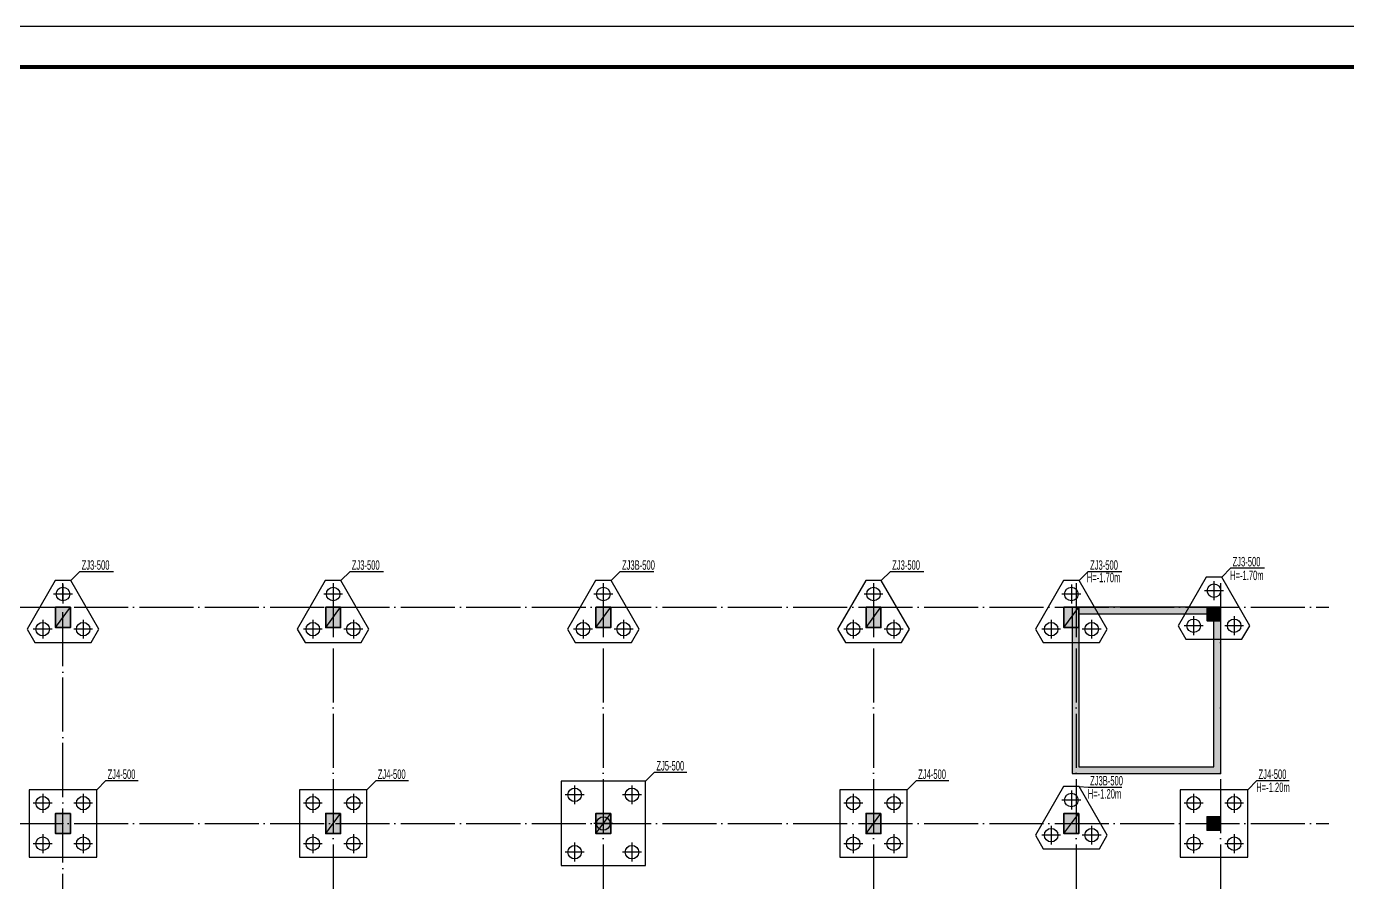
# Model space of a CAD drawing. Extents: x -695511 to 885008, y -751583 to -95266.
# Drawn here: x -474702 to -425803, y -240814 to -209128 of the extents above; entities that cross this region are included whole.
import ezdxf

# ---------------------------------------------------------------- set-up
doc = ezdxf.new("R2010")
doc.units = 0
doc.header["$LTSCALE"] = 1000
doc.header["$MEASUREMENT"] = 0
doc.linetypes.add('DOTE', pattern=[2.42, 2, -0.2, 0.02, -0.2])
for name, color, linetype in [('3T_WOOD', 21, 'Continuous'), ('_0', 7, 'Continuous'), ('BASE', 2, 'Continuous'), ('DOTE', 1, 'Continuous'), ('PUB_HATCH', 8, 'Continuous'), ('PUB_TITLE', 4, 'Continuous'), ('TEXT', 7, 'Continuous'), ('填充', 8, 'Continuous'), ('桩', 2, 'Continuous')]:
    doc.layers.add(name, color=color, linetype=linetype)
doc.layers.add('砼柱', color=2, linetype='Continuous', lineweight=35)
doc.styles.add('GS_Rein', font='GS_TXT.shx', dxfattribs={"width": 0.7, "bigfont": 'GS_HZTXT.shx'})

# ---------------------------------------------------------------- blocks, each defined once
blk = doc.blocks.new('zw')
at = {"layer": 'DOTE', "linetype": 'DOTE'}
for p, q in [((-120223, -1049032), (-120223, -1007232)), ((-110223, -1007232), (-110223, -1049032)), ((-100223, -1007232), (-100223, -1049032)), ((-90223, -1007232), (-90223, -1049032)), ((-82723, -1007232), (-82723, -1049032)), ((-77373, -1007232), (-77373, -1049032)), ((-187573, -1008132), (-73373, -1008132)), ((-187573, -1016132), (-73373, -1016132))]:
    blk.add_line(p, q, dxfattribs=at)
blk = doc.blocks.new('1fcol')
at = {"layer": '填充'}
h = blk.add_hatch(color=256, dxfattribs=at)
h.dxf.hatch_style = 1
h.paths.add_polyline_path([(-149118, -863263), (-149668, -863263), (-149668, -864013), (-149118, -864013)])
h = blk.add_hatch(color=256, dxfattribs=at)
h.dxf.hatch_style = 1
h.paths.add_polyline_path([(-139118, -863263), (-139668, -863263), (-139668, -864013), (-139118, -864013)])
h = blk.add_hatch(color=256, dxfattribs=at)
h.dxf.hatch_style = 1
h.paths.add_polyline_path([(-129118, -863263), (-129668, -863263), (-129668, -864013), (-129118, -864013)])
h = blk.add_hatch(color=256, dxfattribs=at)
h.dxf.hatch_style = 1
h.paths.add_polyline_path([(-119118, -863263), (-119668, -863263), (-119668, -864013), (-119118, -864013)])
h = blk.add_hatch(color=256, dxfattribs=at)
h.dxf.hatch_style = 1
h.paths.add_polyline_path([(-111793, -863263), (-112343, -863263), (-112343, -864013), (-111793, -864013)])
h = blk.add_hatch(color=256, dxfattribs=at)
h.dxf.hatch_style = 1
h.paths.add_polyline_path([(-106543, -863263), (-107043, -863263), (-107043, -863763), (-106543, -863763)])
h = blk.add_hatch(color=256, dxfattribs=at)
h.dxf.hatch_style = 1
h.paths.add_polyline_path([(-149118, -870888), (-149668, -870888), (-149668, -871638), (-149118, -871638)])
h = blk.add_hatch(color=256, dxfattribs=at)
h.dxf.hatch_style = 1
h.paths.add_polyline_path([(-139118, -870888), (-139668, -870888), (-139668, -871638), (-139118, -871638)])
h = blk.add_hatch(color=256, dxfattribs=at)
h.dxf.hatch_style = 1
h.paths.add_polyline_path([(-129118, -870888), (-129668, -870888), (-129668, -871638), (-129118, -871638)])
h = blk.add_hatch(color=256, dxfattribs=at)
h.dxf.hatch_style = 1
h.paths.add_polyline_path([(-119118, -870888), (-119668, -870888), (-119668, -871638), (-119118, -871638)])
h = blk.add_hatch(color=256, dxfattribs=at)
h.dxf.hatch_style = 1
h.paths.add_polyline_path([(-111793, -870888), (-112343, -870888), (-112343, -871638), (-111793, -871638)])
h = blk.add_hatch(color=256, dxfattribs=at)
h.dxf.hatch_style = 1
h.paths.add_polyline_path([(-106543, -871013), (-107043, -871013), (-107043, -871513), (-106543, -871513)])
at = {"layer": '砼柱', "lineweight": 35}
for points in [[(-149118, -863263), (-149668, -863263), (-149668, -864013), (-149118, -864013)], [(-139118, -863263), (-139668, -863263), (-139668, -864013), (-139118, -864013)], [(-129118, -863263), (-129668, -863263), (-129668, -864013), (-129118, -864013)], [(-119118, -863263), (-119668, -863263), (-119668, -864013), (-119118, -864013)], [(-111793, -863263), (-112343, -863263), (-112343, -864013), (-111793, -864013)], [(-106543, -863263), (-107043, -863263), (-107043, -863763), (-106543, -863763)], [(-149118, -870888), (-149668, -870888), (-149668, -871638), (-149118, -871638)], [(-139118, -870888), (-139668, -870888), (-139668, -871638), (-139118, -871638)], [(-129118, -870888), (-129668, -870888), (-129668, -871638), (-129118, -871638)], [(-119118, -870888), (-119668, -870888), (-119668, -871638), (-119118, -871638)], [(-111793, -870888), (-112343, -870888), (-112343, -871638), (-111793, -871638)], [(-106543, -871013), (-107043, -871013), (-107043, -871513), (-106543, -871513)]]:
    blk.add_lwpolyline(points, close=True, dxfattribs=at)
blk = doc.blocks.new('*U133')
at = {"color": 7}
blk.add_lwpolyline([(72233, 350556), (72571, 350896), (73770, 350896)], dxfattribs=at)
at = {"layer": 'BASE'}
blk.add_lwpolyline([(72233, 348056), (72233, 350556), (69733, 350556), (69733, 348056)], close=True, dxfattribs=at)
blk.add_point((70983, 349306), dxfattribs=at)
at = {"layer": '桩', "color": 9, "linetype": 'DOTE', "ltscale": 100}
for p, q in [((70233, 350406), (70233, 349706)), ((71733, 350406), (71733, 349706)), ((70583, 350056), (69883, 350056)), ((72083, 350056), (71383, 350056)), ((70233, 348906), (70233, 348206)), ((71733, 348906), (71733, 348206)), ((70583, 348556), (69883, 348556)), ((72083, 348556), (71383, 348556))]:
    blk.add_line(p, q, dxfattribs=at)
at = {"layer": '桩'}
for centre in [(70233, 350056), (71733, 350056), (70233, 348556), (71733, 348556)]:
    blk.add_circle(centre, 250, dxfattribs=at)
at = {"layer": 'TEXT', "color": 7, "style": 'GS_Rein', "width": 0.6}
blk.add_text('ZJ4-500', height=350, dxfattribs=at).set_placement((72637, 350955))
blk = doc.blocks.new('*U120')
at = {"color": 7}
blk.add_lwpolyline([(289, 1366), (626, 1706), (1869, 1706)], dxfattribs=at)
at = {"layer": 'BASE'}
blk.add_lwpolyline([(-289, 1366), (-1327, -433), (-1039, -933), (1039, -933), (1327, -433), (289, 1366)], close=True, dxfattribs=at)
blk.add_point((0, 0), dxfattribs=at)
at = {"layer": '桩', "color": 9, "linetype": 'DOTE', "ltscale": 100}
for p, q in [((0, 1216), (0, 516)), ((350, 866), (-350, 866)), ((-400, -433), (-1100, -433)), ((-750, -83), (-750, -783)), ((1100, -433), (400, -433)), ((750, -83), (750, -783))]:
    blk.add_line(p, q, dxfattribs=at)
at = {"layer": '桩'}
for centre in [(0, 866), (-750, -433), (750, -433)]:
    blk.add_circle(centre, 250, dxfattribs=at)
at = {"layer": 'TEXT', "color": 7, "style": 'GS_Rein', "width": 0.6}
blk.add_text('ZJ3-500', height=350, dxfattribs=at).set_placement((692, 1765))
blk = doc.blocks.new('*U121')
at = {"color": 7}
blk.add_lwpolyline([(289, 1366), (626, 1706), (1869, 1706)], dxfattribs=at)
at = {"layer": 'BASE'}
blk.add_lwpolyline([(-289, 1366), (-1327, -433), (-1039, -933), (1039, -933), (1327, -433), (289, 1366)], close=True, dxfattribs=at)
blk.add_point((0, 0), dxfattribs=at)
at = {"layer": '桩', "color": 9, "linetype": 'DOTE', "ltscale": 100}
for p, q in [((0, 1216), (0, 516)), ((350, 866), (-350, 866)), ((-400, -433), (-1100, -433)), ((-750, -83), (-750, -783)), ((1100, -433), (400, -433)), ((750, -83), (750, -783))]:
    blk.add_line(p, q, dxfattribs=at)
at = {"layer": '桩'}
for centre in [(0, 866), (-750, -433), (750, -433)]:
    blk.add_circle(centre, 250, dxfattribs=at)
at = {"layer": 'TEXT', "color": 7, "style": 'GS_Rein', "width": 0.6}
blk.add_text('ZJ3-500', height=350, dxfattribs=at).set_placement((692, 1765))
blk = doc.blocks.new('*U122')
at = {"color": 7}
blk.add_lwpolyline([(289, 1366), (626, 1706), (1869, 1706)], dxfattribs=at)
at = {"layer": 'BASE'}
blk.add_lwpolyline([(-289, 1366), (-1327, -433), (-1039, -933), (1039, -933), (1327, -433), (289, 1366)], close=True, dxfattribs=at)
blk.add_point((0, 0), dxfattribs=at)
at = {"layer": '桩', "color": 9, "linetype": 'DOTE', "ltscale": 100}
for p, q in [((0, 1216), (0, 516)), ((350, 866), (-350, 866)), ((-400, -433), (-1100, -433)), ((-750, -83), (-750, -783)), ((1100, -433), (400, -433)), ((750, -83), (750, -783))]:
    blk.add_line(p, q, dxfattribs=at)
at = {"layer": '桩'}
for centre in [(0, 866), (-750, -433), (750, -433)]:
    blk.add_circle(centre, 250, dxfattribs=at)
at = {"layer": 'TEXT', "color": 7, "style": 'GS_Rein', "width": 0.6}
blk.add_text('ZJ3-500', height=350, dxfattribs=at).set_placement((692, 1765))
blk = doc.blocks.new('*U123')
at = {"color": 7}
blk.add_lwpolyline([(289, 1366), (626, 1706), (1869, 1706)], dxfattribs=at)
at = {"layer": 'BASE'}
blk.add_lwpolyline([(-289, 1366), (-1327, -433), (-1039, -933), (1039, -933), (1327, -433), (289, 1366)], close=True, dxfattribs=at)
blk.add_point((0, 0), dxfattribs=at)
at = {"layer": '桩', "color": 9, "linetype": 'DOTE', "ltscale": 100}
for p, q in [((0, 1216), (0, 516)), ((350, 866), (-350, 866)), ((-400, -433), (-1100, -433)), ((-750, -83), (-750, -783)), ((1100, -433), (400, -433)), ((750, -83), (750, -783))]:
    blk.add_line(p, q, dxfattribs=at)
at = {"layer": '桩'}
for centre in [(0, 866), (-750, -433), (750, -433)]:
    blk.add_circle(centre, 250, dxfattribs=at)
at = {"layer": 'TEXT', "color": 7, "style": 'GS_Rein', "width": 0.6}
blk.add_text('ZJ3-500', height=350, dxfattribs=at).set_placement((692, 1765))
blk = doc.blocks.new('*U124')
at = {"color": 7}
blk.add_lwpolyline([(289, 1366), (626, 1706), (1869, 1706)], dxfattribs=at)
at = {"layer": 'BASE'}
blk.add_lwpolyline([(-289, 1366), (-1327, -433), (-1039, -933), (1039, -933), (1327, -433), (289, 1366)], close=True, dxfattribs=at)
blk.add_point((0, 0), dxfattribs=at)
at = {"layer": '桩', "color": 9, "linetype": 'DOTE', "ltscale": 100}
for p, q in [((0, 1216), (0, 516)), ((350, 866), (-350, 866)), ((-400, -433), (-1100, -433)), ((-750, -83), (-750, -783)), ((1100, -433), (400, -433)), ((750, -83), (750, -783))]:
    blk.add_line(p, q, dxfattribs=at)
at = {"layer": '桩'}
for centre in [(0, 866), (-750, -433), (750, -433)]:
    blk.add_circle(centre, 250, dxfattribs=at)
at = {"layer": 'TEXT', "color": 7, "style": 'GS_Rein', "width": 0.6}
blk.add_text('ZJ3-500', height=350, dxfattribs=at).set_placement((692, 1765))
blk = doc.blocks.new('*U137')
at = {"color": 7}
blk.add_lwpolyline([(72233, 350556), (72571, 350896), (73770, 350896)], dxfattribs=at)
at = {"layer": 'BASE'}
blk.add_lwpolyline([(72233, 348056), (72233, 350556), (69733, 350556), (69733, 348056)], close=True, dxfattribs=at)
blk.add_point((70983, 349306), dxfattribs=at)
at = {"layer": '桩', "color": 9, "linetype": 'DOTE', "ltscale": 100}
for p, q in [((70233, 350406), (70233, 349706)), ((71733, 350406), (71733, 349706)), ((70583, 350056), (69883, 350056)), ((72083, 350056), (71383, 350056)), ((70233, 348906), (70233, 348206)), ((71733, 348906), (71733, 348206)), ((70583, 348556), (69883, 348556)), ((72083, 348556), (71383, 348556))]:
    blk.add_line(p, q, dxfattribs=at)
at = {"layer": '桩'}
for centre in [(70233, 350056), (71733, 350056), (70233, 348556), (71733, 348556)]:
    blk.add_circle(centre, 250, dxfattribs=at)
at = {"layer": 'TEXT', "color": 7, "style": 'GS_Rein', "width": 0.6}
blk.add_text('ZJ4-500', height=350, dxfattribs=at).set_placement((72637, 350955))
blk = doc.blocks.new('*U138')
at = {"color": 7}
blk.add_lwpolyline([(72233, 350556), (72571, 350896), (73770, 350896)], dxfattribs=at)
at = {"layer": 'BASE'}
blk.add_lwpolyline([(72233, 348056), (72233, 350556), (69733, 350556), (69733, 348056)], close=True, dxfattribs=at)
blk.add_point((70983, 349306), dxfattribs=at)
at = {"layer": '桩', "color": 9, "linetype": 'DOTE', "ltscale": 100}
for p, q in [((70233, 350406), (70233, 349706)), ((71733, 350406), (71733, 349706)), ((70583, 350056), (69883, 350056)), ((72083, 350056), (71383, 350056)), ((70233, 348906), (70233, 348206)), ((71733, 348906), (71733, 348206)), ((70583, 348556), (69883, 348556)), ((72083, 348556), (71383, 348556))]:
    blk.add_line(p, q, dxfattribs=at)
at = {"layer": '桩'}
for centre in [(70233, 350056), (71733, 350056), (70233, 348556), (71733, 348556)]:
    blk.add_circle(centre, 250, dxfattribs=at)
at = {"layer": 'TEXT', "color": 7, "style": 'GS_Rein', "width": 0.6}
blk.add_text('ZJ4-500', height=350, dxfattribs=at).set_placement((72637, 350955))
blk = doc.blocks.new('*U139')
at = {"color": 7}
blk.add_lwpolyline([(72233, 350556), (72571, 350896), (73770, 350896)], dxfattribs=at)
at = {"layer": 'BASE'}
blk.add_lwpolyline([(72233, 348056), (72233, 350556), (69733, 350556), (69733, 348056)], close=True, dxfattribs=at)
blk.add_point((70983, 349306), dxfattribs=at)
at = {"layer": '桩', "color": 9, "linetype": 'DOTE', "ltscale": 100}
for p, q in [((70233, 350406), (70233, 349706)), ((71733, 350406), (71733, 349706)), ((70583, 350056), (69883, 350056)), ((72083, 350056), (71383, 350056)), ((70233, 348906), (70233, 348206)), ((71733, 348906), (71733, 348206)), ((70583, 348556), (69883, 348556)), ((72083, 348556), (71383, 348556))]:
    blk.add_line(p, q, dxfattribs=at)
at = {"layer": '桩'}
for centre in [(70233, 350056), (71733, 350056), (70233, 348556), (71733, 348556)]:
    blk.add_circle(centre, 250, dxfattribs=at)
at = {"layer": 'TEXT', "color": 7, "style": 'GS_Rein', "width": 0.6}
blk.add_text('ZJ4-500', height=350, dxfattribs=at).set_placement((72637, 350955))
blk = doc.blocks.new('*U150')
at = {"color": 7}
blk.add_lwpolyline([(78544, 350867), (78882, 351207), (80077, 351207)], dxfattribs=at)
at = {"layer": 'BASE'}
blk.add_lwpolyline([(75423, 347746), (78544, 347746), (78544, 350867), (75423, 350867)], close=True, dxfattribs=at)
blk.add_point((76984, 349306), dxfattribs=at)
at = {"layer": '桩', "color": 9, "linetype": 'DOTE', "ltscale": 100}
for p, q in [((75923, 350717), (75923, 350017)), ((78044, 350717), (78044, 350017)), ((76273, 350367), (75573, 350367)), ((78394, 350367), (77694, 350367)), ((76984, 349656), (76984, 348956)), ((77334, 349306), (76634, 349306)), ((76273, 348246), (75573, 348246)), ((75923, 348596), (75923, 347896)), ((78394, 348246), (77694, 348246)), ((78044, 348596), (78044, 347896))]:
    blk.add_line(p, q, dxfattribs=at)
at = {"layer": '桩'}
for centre in [(75923, 350367), (78044, 350367), (76984, 349306), (75923, 348246), (78044, 348246)]:
    blk.add_circle(centre, 250, dxfattribs=at)
at = {"layer": 'TEXT', "color": 7, "style": 'GS_Rein', "width": 0.6}
blk.add_text('ZJ5-500', height=350, dxfattribs=at).set_placement((78948, 351266))

msp = doc.modelspace()

# ---------------------------------------------------------------- hatches: boundary and pattern name
at = {"layer": 'PUB_HATCH'}
h = msp.add_hatch(dxfattribs=at)
h.set_pattern_fill('钢筋混凝土', color=256, scale=100)
h.set_pattern_definition([(45, (-353127.2, 537266.53), (-176.776695, 176.776695), []), (50, (-353127.2, 537266.5), (717.2602, -62.75213), [75, -825]), (355, (-353127.2, 537266.5), (-138.75133, 752.19213), [60, -660]), (100.4514, (-353067.4, 537261.3), (578.5094, 689.43954), [63.7402, -701.1421]), (46.1842, (-353127.2, 537466.5), (1067.24105, -165.519), [112.5, -1237.5]), (96.6356, (-353038.3, 537452.7), (934.6627, 974.1179), [95.6103, -1051.713]), (351.1842, (-353127.2, 537466.5), (934.662, 974.1186), [90, -990]), (21, (-353027.2, 537416.5), (596.90705, -402.6189), [75, -825]), (326, (-353027.2, 537416.5), (243.3153, 725.15005), [60, -660]), (71.4514, (-352977.45, 537383), (840.2226, 322.5305), [63.7402, -701.1421]), (37.5, (-353127.2, 537266.53), (12.159855, 332.89385), [0, -652, 0, -670, 0, -662.5]), (7.5, (-353127.2, 537266.53), (263.06954, 394.41171), [0, -382, 0, -637, 0, -252.5]), (327.5, (-353350.2, 537266.53), (533.82244, -22.55487), [0, -250, 0, -780, 0, -1035]), (317.5, (-353450.2, 537266.53), (583.18617, 100.10498), [0, -325, 0, -518, 0, -735])])
h.paths.add_polyline_path([(-519750.1, -230627), (-523650.1, -230627), (-523650.1, -234527), (-519750.1, -234527)])
h.paths.add_polyline_path([(-520000.1, -230877), (-520000.1, -234277), (-523400.1, -234277), (-523400.1, -230877)], flags=16)
h.paths.add_polyline_path([(-525900.1, -259977), (-528750.1, -259977), (-528750.1, -262827), (-525900.1, -262827)])
h.paths.add_polyline_path([(-526150.1, -260227), (-526150.1, -262527), (-528500.1, -262527), (-528500.1, -260227)], flags=16)
h.paths.add_polyline_path([(-430500.1, -230627), (-436000.1, -230627), (-436000.1, -236777), (-430500.1, -236777)])
h.paths.add_polyline_path([(-430750.1, -230877), (-430750.1, -236527), (-435750.1, -236527), (-435750.1, -230877)], flags=16)

# ---------------------------------------------------------------- linework, layer by layer
at = {"color": 7}
for points in [[(-453061.4, -229636), (-452724.1, -229295.9), (-451481.6, -229295.9)], [(-435736.4, -237261), (-435399.1, -237277.4), (-434156.6, -237277.4)]]:
    msp.add_lwpolyline(points, dxfattribs=at)
at = {"layer": '3T_WOOD'}
for points in [[(-430500.1, -230627), (-436000.1, -230627), (-436000.1, -236777), (-430500.1, -236777)], [(-430750.1, -230877), (-435750.1, -230877), (-435750.1, -236527), (-430750.1, -236527)]]:
    msp.add_lwpolyline(points, close=True, dxfattribs=at)
at = {"layer": '_0'}
for p, q in [((-473625.1, -231377), (-473075.1, -230627)), ((-463625.1, -231377), (-463075.1, -230627)), ((-453625.1, -231377), (-453075.1, -230627)), ((-443625.1, -231377), (-443075.1, -230627)), ((-436300.1, -231377), (-435750.1, -230627)), ((-431000.1, -231127), (-430500.1, -230627)), ((-463625.1, -239002), (-463075.1, -238252)), ((-453625.1, -239002), (-453075.1, -238252)), ((-443625.1, -239002), (-443075.1, -238252)), ((-436300.1, -239002), (-435750.1, -238252)), ((-431000.1, -238877), (-430500.1, -238377))]:
    msp.add_line(p, q, dxfattribs=at)
at = {"layer": 'BASE'}
for points in [[(-453638.8, -229636), (-454677.4, -231435), (-454388.8, -231935), (-452311.4, -231935), (-452022.7, -231435), (-453061.4, -229636)], [(-436313.8, -237261), (-437352.4, -239060), (-437063.8, -239560), (-434986.4, -239560), (-434697.7, -239060), (-435736.4, -237261)]]:
    msp.add_lwpolyline(points, close=True, dxfattribs=at)
for p in [(-453350.1, -231002), (-436025.1, -238627)]:
    msp.add_point(p, dxfattribs=at)
at = {"layer": 'PUB_TITLE'}
msp.add_lwpolyline([(-557957.8, -298228.2), (-400307.8, -298228.2), (-400307.8, -209128.2), (-557957.8, -209128.2)], close=True, dxfattribs=at)
at = {"layer": 'PUB_TITLE', "const_width": 150}
msp.add_lwpolyline([(-554207.8, -296728.2), (-401807.8, -296728.2), (-401807.8, -210628.2), (-554207.8, -210628.2)], close=True, dxfattribs=at)
at = {"layer": '桩', "color": 9, "linetype": 'DOTE', "ltscale": 100}
for p, q in [((-453350.1, -229786), (-453350.1, -230486)), ((-453000.1, -230136), (-453700.1, -230136)), ((-454100.1, -231085), (-454100.1, -231785)), ((-452600.1, -231085), (-452600.1, -231785)), ((-453750.1, -231435), (-454450.1, -231435)), ((-452250.1, -231435), (-452950.1, -231435)), ((-436025.1, -237411), (-436025.1, -238111)), ((-435675.1, -237761), (-436375.1, -237761)), ((-436425.1, -239060), (-437125.1, -239060)), ((-436775.1, -238710), (-436775.1, -239410)), ((-434925.1, -239060), (-435625.1, -239060)), ((-435275.1, -238710), (-435275.1, -239410))]:
    msp.add_line(p, q, dxfattribs=at)
at = {"layer": '桩'}
for centre in [(-453350.1, -230136), (-454100.1, -231435), (-452600.1, -231435), (-436025.1, -237761), (-436775.1, -239060), (-435275.1, -239060)]:
    msp.add_circle(centre, 250, dxfattribs=at)

# ---------------------------------------------------------------- block references
for name, p in [('zw', (-353127.2, 777504.5)), ('1fcol', (-323957.4, 632635.8))]:
    msp.add_blockref(name, p)
at = {"layer": 'BASE'}
for name, p in [('*U133', (-544333.5, -587933.2)), ('*U139', (-534333.5, -587933.2)), ('*U150', (-530333.8, -587933.2)), ('*U138', (-514333.5, -587933.2)), ('*U137', (-501733.5, -587933.2))]:
    msp.add_blockref(name, p, dxfattribs=at)
at = {"layer": '填充'}
for name, p in [('*U124', (-430750.1, -230877)), ('*U120', (-473350.1, -231002)), ('*U121', (-463350.1, -231002)), ('*U122', (-443350.1, -231002)), ('*U123', (-436025.1, -231002))]:
    msp.add_blockref(name, p, dxfattribs=at)

# ---------------------------------------------------------------- texts
at = {"layer": 'TEXT', "color": 7, "style": 'GS_Rein', "width": 0.6}
for s, p in [('ZJ3B-500', (-452658.1, -229237.3)), ('H=-1.70m', (-430150.9, -229619.1)), ('H=-1.70m', (-435454.4, -229697.1)), ('ZJ3B-500', (-435333.1, -237218.8)), ('H=-1.20m', (-429184.1, -237463.5)), ('H=-1.20m', (-435420.4, -237704))]:
    msp.add_text(s, height=350, dxfattribs=at).set_placement(p)

doc.saveas('drawing.dxf')
